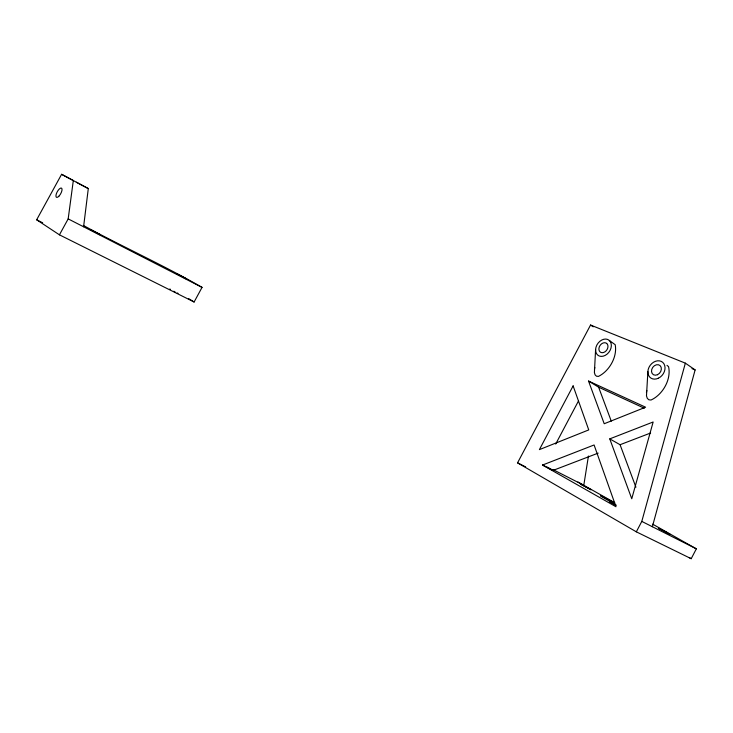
<?xml version="1.0" encoding="UTF-8"?>
<svg xmlns="http://www.w3.org/2000/svg" width="733" height="733" viewBox="0 0 733 733"><rect width="100%" height="100%" fill="white"/><g stroke="black" fill="none" stroke-linecap="round" stroke-linejoin="round"><path stroke-width="1.1" d="M595.599 349.421L594.399 372.556L595.095 374.884L596.479 376.203L598.458 376.396C609.361 371.045 617.498 356.824 615.207 344.721L609.334 340.46A9.355 7.055 -55.2 0 0 595.975 347.25A9.355 7.055 -55.2 0 0 605.082 355.468A9.355 7.055 -55.2 0 0 609.334 340.46M647.89 371.613L646.479 395.857L647.294 398.349L648.842 399.778L651.014 400.026C662.705 394.721 671.455 379.41 668.569 366.692L666.984 365.327M83.589 226.772L88.299 188.583L61.609 174.307L36.65 219.79L59.437 234.835L194.108 302.005L202.042 287.382C163.377 265.117 122.567 246.81 83.379 225.452M59.437 234.835L68.178 218.892L73.318 180.529L61.609 174.307M588.434 456.027L583.798 485.273L552.783 469.477M646.433 392.476L646.808 390.451M594.436 369.368L594.811 367.453M652.37 526.725L695.131 369.908L685.355 363.156L590.56 325.031L517.553 462.853L636.326 531.828L691.201 558.693L696.35 548.834L652.617 524.141M636.326 531.828L641.796 521.41L685.355 363.156M613.658 504.506L614.62 502.682L577.925 481.966M555.687 444.061L578.484 400.96M542.539 465.043L594.087 444.977L615.995 506.76L542.539 465.043L553.076 470.403L598.155 453.122M609.764 438.875L653.149 421.988L631.754 498.752L609.764 438.875L620.072 444.72L635.923 487.216M620.072 444.72L650.62 433.001M691.97 368.635L695.131 369.908M588.526 381.041L645.599 407.209L604.212 423.738L588.526 381.041L598.614 387.189L644.261 408.199M177.23 292.971L178.037 293.347M517.553 462.853L525.662 466.903M36.65 219.79L42.642 222.786M641.796 521.41L696.35 548.834M614.62 502.682L604.908 497.753A27.387 0.596 28.5 0 0 614.877 504.176M68.178 218.892L202.042 287.382M173.785 291.23L175.031 291.871M76.342 182.224L88.299 188.583M616.343 505.211L609.526 501.674L615.344 505M667.149 532.735L658.655 528.255L670.09 534.476L668.349 533.413M547.377 467.168L553.076 470.403M689.212 557.556L691.201 558.693M169.781 288.985L170.487 289.407M188.628 298.578L194.108 302.005M590.56 325.031L593.244 326.817M598.614 387.189L611.285 421.173M573.124 385.888L539.387 449.631L588.746 429.914L573.124 385.888M590.935 489.717L580.536 484.11L590.935 489.717M186.704 279.053L177.203 274.005L186.704 279.053M100.485 234.908L90.296 229.548L100.485 234.908M606.686 343.429L605.76 342.916A5.378 4.059 -55.2 0 0 599.887 345.719A5.378 4.059 -55.2 0 0 600.162 351.977L601.087 352.5A5.378 4.059 -55.2 0 0 606.979 349.705A5.378 4.059 -55.2 0 0 606.686 343.429M59.236 195.858A5.25 1.988 -61.4 0 0 61.508 188.106A5.25 1.988 -61.4 0 0 56.23 194.172A5.25 1.988 -61.4 0 0 59.236 195.858M658.436 378.201A9.859 7.797 -53.5 0 0 662.714 362.34A9.859 7.797 -53.5 0 0 648.247 369.313A9.859 7.797 -53.5 0 0 658.436 378.201M657.501 374.71A5.662 4.49 -53.5 0 0 660.076 365.602A5.662 4.49 -53.5 0 0 651.729 369.496A5.662 4.49 -53.5 0 0 657.501 374.71"/></g></svg>
